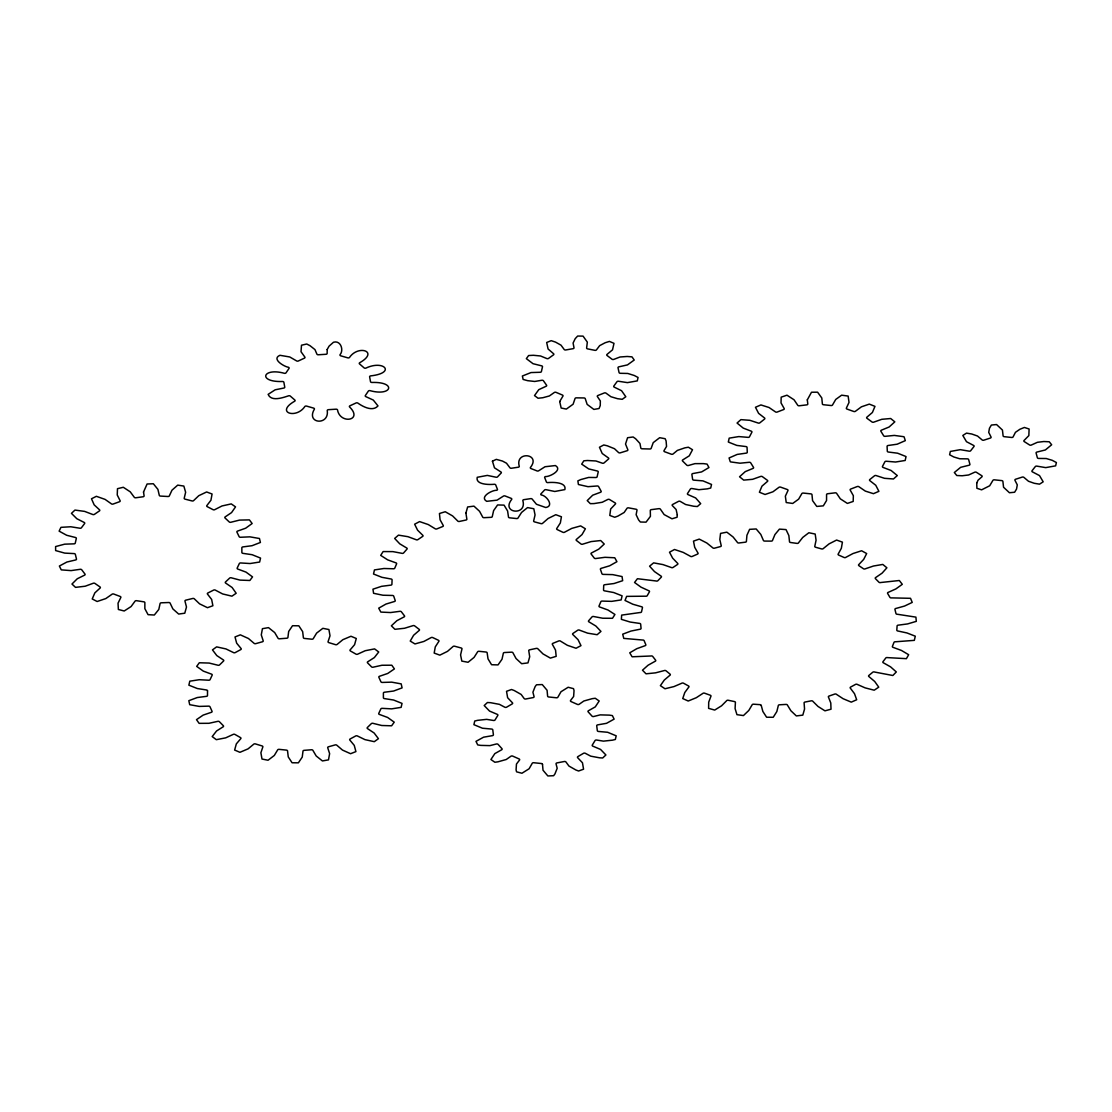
<?xml version="1.0" encoding="UTF-8"?>
<svg xmlns="http://www.w3.org/2000/svg" width="1112" height="1112" viewBox="0 0 1112 1112"><rect width="100%" height="100%" fill="white"/><g stroke="black" fill="none" stroke-linecap="round" stroke-linejoin="round"><path stroke-width="1.5" d="M207.513 690.886L207.499 695.445A1.404 0.903 1.1 0 1 206.179 696.376L197.255 697.544L188.831 700.685L189.707 704.688L199.229 706.412L208.333 706.148A1.404 0.903 1.1 0 1 210.029 706.843L212.017 711.235A1.404 0.903 1.1 0 1 211.169 712.375L203.162 715.099L196.504 719.659L199.117 723.356L208.945 723.3L217.535 721.41A1.404 0.903 1.1 0 1 219.453 721.771L223.29 725.663A1.404 0.903 1.1 0 1 222.984 726.914L216.548 730.987L212.197 736.575L216.312 739.675L225.68 737.854L233.047 734.476A1.404 0.903 1.1 0 1 235.035 734.49L240.414 737.534A1.404 0.903 1.1 0 1 240.665 738.799L236.328 743.886L234.632 750.058L239.928 752.31L248.073 748.862L253.619 744.289A1.404 0.903 1.1 0 1 255.51 743.942L262.001 745.916A1.404 0.903 1.1 0 1 262.793 747.083L260.889 752.768L262.001 759.037L268.048 760.247L274.303 755.465L277.569 750.044A1.404 0.903 1.1 0 1 279.223 749.363L286.284 750.1A1.404 0.903 1.1 0 1 287.563 751.087L288.258 756.924L292.067 762.762L298.391 762.832L302.242 757.091L302.978 751.295A1.404 0.903 1.1 0 1 304.257 750.336L311.318 749.78A1.404 0.903 1.1 0 1 312.972 750.503L316.211 755.993L322.424 760.942L328.485 759.871L329.625 753.644L327.776 747.917A1.404 0.903 1.1 0 1 328.568 746.764L335.073 744.943A1.404 0.903 1.1 0 1 336.964 745.346L342.468 750.072L350.586 753.714L355.909 751.601L354.255 745.387L349.946 740.189A1.404 0.903 1.1 0 1 350.21 738.938L355.604 736.019A1.404 0.903 1.1 0 1 357.591 736.061L364.931 739.619L374.285 741.676L378.427 738.688L374.118 732.989L367.711 728.749A1.404 0.903 1.1 0 1 367.405 727.484L371.269 723.703A1.404 0.903 1.1 0 1 373.187 723.384L381.763 725.497L391.605 725.802L394.232 722.161L387.601 717.448L379.623 714.516A1.404 0.903 1.1 0 1 378.775 713.362L380.804 709.011A1.404 0.903 1.1 0 1 382.486 708.358L391.605 708.858L401.126 707.371L402.03 703.396L393.62 700.032L384.71 698.642A1.404 0.903 1.1 0 1 383.39 697.683L383.404 693.123A1.404 0.903 1.1 0 1 384.738 692.192L393.648 691.025L402.085 687.883L401.196 683.88L391.688 682.156L382.57 682.42A1.404 0.903 1.1 0 1 380.888 681.725L378.886 677.319A1.404 0.903 1.1 0 1 379.748 676.193L387.74 673.455L394.412 668.91L391.799 665.212L381.958 665.254L373.368 667.144A1.404 0.903 1.1 0 1 371.464 666.783L367.613 662.905A1.404 0.903 1.1 0 1 367.933 661.654L374.355 657.581L378.719 651.993L374.591 648.894L365.222 650.715L357.869 654.078A1.404 0.903 1.1 0 1 355.882 654.078L350.502 651.02A1.404 0.903 1.1 0 1 350.252 649.755L354.589 644.682L356.285 638.496L350.975 636.259L342.844 639.692L337.297 644.279A1.404 0.903 1.1 0 1 335.407 644.626L328.916 642.653A1.404 0.903 1.1 0 1 328.123 641.471L330.014 635.786L328.916 629.531L322.855 628.322L316.614 633.103L313.348 638.51A1.404 0.903 1.1 0 1 311.68 639.192L304.618 638.455A1.404 0.903 1.1 0 1 303.354 637.468L302.659 631.644L298.836 625.806L292.525 625.722L288.675 631.463L287.938 637.273A1.404 0.903 1.1 0 1 286.66 638.232L279.585 638.788A1.404 0.903 1.1 0 1 277.944 638.066L274.706 632.575L268.492 627.627L262.432 628.683L261.278 634.91L263.141 640.651A1.404 0.903 1.1 0 1 262.335 641.805L255.843 643.612A1.404 0.903 1.1 0 1 253.953 643.209L248.435 638.496L240.317 634.841L235.007 636.954L236.661 643.181L240.956 648.365A1.404 0.903 1.1 0 1 240.706 649.63L235.299 652.549A1.404 0.903 1.1 0 1 233.311 652.494L225.986 648.935L216.618 646.878L212.475 649.881L216.798 655.58L223.192 659.819A1.404 0.903 1.1 0 1 223.512 661.07L219.634 664.851A1.404 0.903 1.1 0 1 217.716 665.171L209.153 663.058L199.312 662.766L196.685 666.394L203.315 671.12L211.294 674.053A1.404 0.903 1.1 0 1 212.142 675.206L210.112 679.557A1.404 0.903 1.1 0 1 208.43 680.197L199.312 679.71L189.791 681.183L188.873 685.173L197.297 688.523L206.193 689.927A1.404 0.903 1.1 0 1 207.513 690.886M327.178 349.529L327.15 353.407A1.404 0.903 1.1 0 1 325.746 354.297L318.56 354.756A1.404 0.903 1.1 0 1 316.878 354.061L314.974 349.613L309.998 345.679L306.731 344.011L301.491 345.22L301.018 351.726L304.799 356.994A1.404 0.903 1.1 0 1 304.285 358.217L298.489 360.913A1.404 0.903 1.1 0 1 296.501 360.858L289.745 356.966L279.946 355.298C271.133 358.954 284.144 366.654 288.453 367.28A1.404 0.903 1.1 0 1 288.967 368.503L286.104 372.715A1.404 0.903 1.1 0 1 284.366 373.298C262.418 367.238 257.511 382.347 282.49 381.499A1.404 0.903 1.1 0 1 283.894 382.403L284.728 387.004A1.404 0.903 1.1 0 1 283.685 388.074L275.15 389.812L268.131 394.371C271.286 401.849 282.656 397.735 288.495 395.844A1.404 0.903 1.1 0 1 290.413 396.192L294.736 399.945A1.404 0.903 1.1 0 1 294.68 401.21C274.817 412.482 296.181 419.488 304.869 406.478A1.404 0.903 1.1 0 1 306.787 406.158L313.431 408.062A1.404 0.903 1.1 0 1 314.376 409.188C305.633 423.908 329.486 425.827 327.234 410.536A1.404 0.903 1.1 0 1 328.638 409.661L335.824 409.202A1.404 0.903 1.1 0 1 337.506 409.883C340.036 424.645 363.513 420.6 349.571 406.95A1.404 0.903 1.1 0 1 350.085 405.727L355.896 403.044A1.404 0.903 1.1 0 1 357.869 403.1C363.124 406.839 372.715 411.871 377.983 405.922L373.298 400.07L365.931 396.678A1.404 0.903 1.1 0 1 365.417 395.441L368.267 391.229A1.404 0.903 1.1 0 1 370.018 390.646C391.966 396.706 396.873 381.611 371.894 382.458A1.404 0.903 1.1 0 1 370.491 381.541L369.643 376.94A1.404 0.903 1.1 0 1 370.685 375.884C396.331 373.007 383.987 359.537 365.89 368.114A1.404 0.903 1.1 0 1 363.971 367.766L359.649 364.013A1.404 0.903 1.1 0 1 359.704 362.734C379.567 351.475 358.189 344.456 349.502 357.48A1.404 0.903 1.1 0 1 347.597 357.786L340.953 355.882A1.404 0.903 1.1 0 1 340.008 354.756C344.081 350.113 340.703 340.008 333.475 342.26L329.055 346.166L327.178 349.529M761.289 705.62L762.86 711.471L766.599 717.226L773.215 717.282L776.829 711.569L778.275 705.731A1.404 0.903 1.1 0 1 779.568 704.786L785.906 704.424A1.404 0.903 1.1 0 1 787.491 705.189L790.882 710.749L796.345 715.933L802.808 715.127L804.546 709.053L804.115 703.118A1.404 0.903 1.1 0 1 805.074 702.033L811.134 700.852A1.404 0.903 1.1 0 1 812.942 701.408L818.001 706.44L824.951 710.832L831.011 709.206L830.789 703.006L828.509 697.238A1.404 0.903 1.1 0 1 829.107 696.029L834.653 694.096A1.404 0.903 1.1 0 1 836.585 694.416L843.104 698.711L851.278 702.131L856.685 699.754L854.502 693.693L850.458 688.314A1.404 0.903 1.1 0 1 850.666 687.049L855.462 684.436A1.404 0.903 1.1 0 1 857.449 684.492L865.164 687.883L874.213 690.191L878.744 687.16L874.713 681.475L869.07 676.708A1.404 0.903 1.1 0 1 868.875 675.443L872.725 672.26A1.404 0.903 1.1 0 1 874.685 672.065L892.853 675.498L896.314 671.94L890.587 666.866L883.567 662.905A1.404 0.903 1.1 0 1 882.984 661.696L885.75 658.054A1.404 0.903 1.1 0 1 887.598 657.623L906.405 658.665L908.657 654.718L901.484 650.464L893.381 647.476A1.404 0.903 1.1 0 1 892.422 646.35L893.978 642.43A1.404 0.903 1.1 0 1 895.646 641.763L914.328 640.359L915.287 636.189L906.947 632.95L898.093 631.046A1.404 0.903 1.1 0 1 896.814 630.059L897.092 626A1.404 0.903 1.1 0 1 898.496 625.125L907.559 623.929L916.302 621.358L915.913 617.132L897.523 614.283A1.404 0.903 1.1 0 1 895.952 613.49L894.952 609.459A1.404 0.903 1.1 0 1 896.05 608.417L904.515 606.068L912.229 602.412L910.519 598.312L891.671 597.881A1.404 0.903 1.1 0 1 889.892 597.297L887.64 593.46A1.404 0.903 1.1 0 1 888.391 592.293L895.911 588.901L902.291 584.314L899.33 580.506L880.801 582.507A1.404 0.903 1.1 0 1 878.883 582.16L875.478 578.685A1.404 0.903 1.1 0 1 875.839 577.434L882.108 573.139L886.889 567.801L882.803 564.437L873.49 566.022L865.344 568.788A1.404 0.903 1.1 0 1 863.371 568.691L858.951 565.716A1.404 0.903 1.1 0 1 858.909 564.451L863.676 559.405L866.665 553.554L861.605 550.76L853.015 553.526L845.94 557.293A1.404 0.903 1.1 0 1 843.98 557.446L838.726 555.096A1.404 0.903 1.1 0 1 838.295 553.845L841.353 548.285L842.423 542.142L836.613 540.057L829.093 543.865L823.38 548.48A1.404 0.903 1.1 0 1 821.518 548.897L815.652 547.257A1.404 0.903 1.1 0 1 814.832 546.089L816.069 540.223L815.179 534.052L808.855 532.745L802.711 537.457L798.583 542.725A1.404 0.903 1.1 0 1 796.901 543.379L790.66 542.517A1.404 0.903 1.1 0 1 789.492 541.475L788.853 535.553L786.031 529.59L779.442 529.117L774.939 534.552L772.576 540.251A1.404 0.903 1.1 0 1 771.13 541.113L764.764 541.071A1.404 0.903 1.1 0 1 763.305 540.196L760.817 534.455L756.188 528.964L749.613 529.34L746.93 535.261L746.416 541.183A1.404 0.903 1.1 0 1 745.276 542.197L739.049 542.976A1.404 0.903 1.1 0 1 737.339 542.308L733.1 536.985L726.859 532.175L720.562 533.399L719.812 539.57L721.174 545.45A1.404 0.903 1.1 0 1 720.381 546.604L714.543 548.16A1.404 0.903 1.1 0 1 712.681 547.73L706.857 543.031L699.253 539.111L693.485 541.127L694.694 547.285L697.877 552.886A1.404 0.903 1.1 0 1 697.474 554.123L692.276 556.417A1.404 0.903 1.1 0 1 690.302 556.222L683.157 552.372L674.497 549.495L669.507 552.205L672.621 558.113L677.5 563.214A1.404 0.903 1.1 0 1 677.486 564.479L673.135 567.398A1.404 0.903 1.1 0 1 671.148 567.454L662.96 564.59L653.606 562.867L649.589 566.189L654.481 571.582L660.848 575.974A1.404 0.903 1.1 0 1 661.237 577.225L657.915 580.645A1.404 0.903 1.1 0 1 655.997 580.964L637.426 578.713L634.549 582.493L641.026 587.164L648.63 590.667A1.404 0.903 1.1 0 1 649.408 591.834L647.24 595.643A1.404 0.903 1.1 0 1 645.474 596.199L626.626 596.38L625.013 600.452L632.811 604.219L641.332 606.679A1.404 0.903 1.1 0 1 642.458 607.736L641.541 611.753A1.404 0.903 1.1 0 1 639.984 612.531L621.65 615.117L621.372 619.342L630.17 622.039L639.247 623.359A1.404 0.903 1.1 0 1 640.679 624.249L641.054 628.322A1.404 0.903 1.1 0 1 639.789 629.281L630.977 631.06L622.706 634.188L623.762 638.385L642.472 640.025A1.404 0.903 1.1 0 1 644.154 640.72L645.794 644.668A1.404 0.903 1.1 0 1 644.863 645.78L636.828 648.671L629.753 652.813L632.089 656.789L650.881 655.997A1.404 0.903 1.1 0 1 652.73 656.469L655.58 660.139A1.404 0.903 1.1 0 1 655.024 661.348L648.087 665.212L642.486 670.202L646.016 673.816L655.566 672.843L664.114 670.619A1.404 0.903 1.1 0 1 666.074 670.842L670.008 674.08A1.404 0.903 1.1 0 1 669.841 675.345L664.295 680.044L660.389 685.659L664.99 688.759L673.983 686.577L681.628 683.296A1.404 0.903 1.1 0 1 683.616 683.255L688.467 685.937A1.404 0.903 1.1 0 1 688.703 687.202L684.783 692.526L682.74 698.558L688.203 701.019L696.293 697.71L702.728 693.499A1.404 0.903 1.1 0 1 704.647 693.207L710.234 695.222A1.404 0.903 1.1 0 1 710.86 696.432L708.705 702.172L708.608 708.358L714.71 710.068L721.577 705.786L726.525 700.824A1.404 0.903 1.1 0 1 728.304 700.282L734.393 701.547A1.404 0.903 1.1 0 1 735.393 702.659L735.088 708.58L736.95 714.668L743.442 715.572L748.793 710.471L752.059 704.952A1.404 0.903 1.1 0 1 753.63 704.202L759.969 704.647A1.404 0.903 1.1 0 1 761.289 705.62M492.435 461.174L494.479 467.818L500.873 471.919A1.404 0.903 1.1 0 1 500.998 473.198L497.717 476.673A1.404 0.903 1.1 0 1 495.91 477.187L487.32 475.408L477.229 477.298C475.255 484.818 489.433 484.776 494.284 484.276A1.404 0.903 1.1 0 1 495.785 485.124L497.356 489.113A1.404 0.903 1.1 0 1 496.661 490.295C492.282 489.989 479.091 496.897 486.708 501.331L497.064 500.15L503.388 496.133A1.404 0.903 1.1 0 1 505.362 496.077L510.867 498.232A1.404 0.903 1.1 0 1 511.701 499.399C500.622 513.341 527.338 516.177 522.835 500.567A1.404 0.903 1.1 0 1 524.141 499.622L530.355 498.69A1.404 0.903 1.1 0 1 532.217 499.149L536.443 504.264L545.783 507.517C554.54 506.099 546.353 495.34 541.238 494.965A1.404 0.903 1.1 0 1 541.099 493.7L544.38 490.211A1.404 0.903 1.1 0 1 546.187 489.711L554.791 491.476L564.868 489.586C566.842 482.066 552.678 482.108 547.813 482.608A1.404 0.903 1.1 0 1 546.326 481.76L544.755 477.771A1.404 0.903 1.1 0 1 545.436 476.589C549.814 476.895 563.006 469.987 555.402 465.553L545.033 466.734L538.722 470.751A1.404 0.903 1.1 0 1 536.735 470.807L531.23 468.652A1.404 0.903 1.1 0 1 530.41 467.485C541.488 453.543 514.773 450.707 519.276 466.317A1.404 0.903 1.1 0 1 517.97 467.262L511.742 468.194A1.404 0.903 1.1 0 1 509.894 467.735L506.502 463.217L502.457 461.049L496.313 459.367L492.435 461.174M559.711 401.515L561.171 408.034L566.355 409.077L573.111 404.212L575.015 398.61A1.404 0.903 1.1 0 1 576.586 397.846L583.717 397.943A1.404 0.903 1.1 0 1 585.273 398.735L587.15 404.393L593.877 409.424L599.062 408.521L600.258 405.546L600.341 400.945L597.408 396.623A1.404 0.903 1.1 0 1 598.089 395.427L604.08 393.05A1.404 0.903 1.1 0 1 606.054 393.175L610.933 396.734L617.521 398.694L622.247 399.305L625.806 396.734L621.566 390.715L614.352 387.185A1.404 0.903 1.1 0 1 613.907 385.947L616.882 381.847A1.404 0.903 1.1 0 1 618.633 381.277L627.432 382.625L637.287 380.888L638.066 377.482L634.313 375.508L627.793 373.465L620.468 373.298A1.404 0.903 1.1 0 1 619.036 372.409L618.05 367.891A1.404 0.903 1.1 0 1 619.023 366.793L627.474 364.903L634.215 360.024L631.977 356.855L627.182 356.479L620.037 356.994L613.796 359.385A1.404 0.903 1.1 0 1 611.85 359.106L607.208 355.618A1.404 0.903 1.1 0 1 607.096 354.339L612.531 349.821L613.991 343.344L609.445 341.412L605.15 342.746L599.646 345.651L596.477 349.849A1.404 0.903 1.1 0 1 594.628 350.28L587.803 348.918A1.404 0.903 1.1 0 1 586.636 347.875L587.331 342.135L583.063 336.116L577.642 336.046L575.196 338.673L573.083 343.052L574 347.708A1.404 0.903 1.1 0 1 572.833 348.723L565.994 349.919A1.404 0.903 1.1 0 1 564.145 349.432L561.004 345.165L555.527 342.107L551.232 340.675L546.673 342.482L548.091 349.001L553.498 353.658A1.404 0.903 1.1 0 1 553.387 354.923L548.702 358.3A1.404 0.903 1.1 0 1 546.756 358.537L540.529 355.979L533.399 355.284L528.603 355.534L526.351 358.662L533.037 363.707L541.488 365.806A1.404 0.903 1.1 0 1 542.461 366.932L541.433 371.422A1.404 0.903 1.1 0 1 540.001 372.284L531.022 372.562L522.376 376.009L523.126 379.442L527.588 380.665L534.705 381.458L541.78 380.29A1.404 0.903 1.1 0 1 543.532 380.916L546.478 385.086A1.404 0.903 1.1 0 1 546.02 386.309L538.778 389.659L534.511 395.58L538.041 398.235L542.781 397.735L549.37 395.955L554.276 392.522A1.404 0.903 1.1 0 1 556.25 392.439L562.241 394.968A1.404 0.903 1.1 0 1 562.894 396.178L559.711 401.515M465.914 513.091L466.832 518.943A1.404 0.903 1.1 0 1 465.9 520.055L459.451 521.431A1.404 0.903 1.1 0 1 457.63 520.916L452.598 515.926L445.245 511.742L439.448 513.508L440.074 519.749L443.146 525.323A1.404 0.903 1.1 0 1 442.659 526.546L436.947 528.867A1.404 0.903 1.1 0 1 434.987 528.645L428.273 524.558L419.585 521.597L414.637 524.211L417.584 530.188L422.643 535.164A1.404 0.903 1.1 0 1 422.63 536.429L417.973 539.57A1.404 0.903 1.1 0 1 415.999 539.654L407.965 536.693L398.471 535.136L394.663 538.444L399.75 543.824L406.505 547.882A1.404 0.903 1.1 0 1 406.964 549.133L403.642 552.9A1.404 0.903 1.1 0 1 401.766 553.289L392.897 551.621L383.126 551.566L380.693 555.375L387.629 559.836L395.677 562.769A1.404 0.903 1.1 0 1 396.581 563.909L394.788 568.107A1.404 0.903 1.1 0 1 393.106 568.76L383.918 568.496L374.452 569.928L373.521 574.014L381.902 577.309L390.785 578.949A1.404 0.903 1.1 0 1 392.077 579.922L391.91 584.273A1.404 0.903 1.1 0 1 390.548 585.176L381.555 586.33L372.951 589.179L373.576 593.294L382.917 595.226L392.105 595.462A1.404 0.903 1.1 0 1 393.731 596.213L395.205 600.494A1.404 0.903 1.1 0 1 394.204 601.578L385.961 604.066L378.705 608.167L380.846 612.087L390.604 612.545L399.569 611.364A1.404 0.903 1.1 0 1 401.418 611.85L404.448 615.798A1.404 0.903 1.1 0 1 403.892 617.007L396.859 620.704L391.368 625.806L394.927 629.309L404.518 628.266L412.747 625.736A1.404 0.903 1.1 0 1 414.72 625.931L419.127 629.309A1.404 0.903 1.1 0 1 419.043 630.573L413.622 635.258L410.231 641.068L414.971 643.945L423.853 641.457L430.872 637.732A1.404 0.903 1.1 0 1 432.846 637.621L438.364 640.248A1.404 0.903 1.1 0 1 438.767 641.499L435.278 646.892L434.18 653.078L439.838 655.149L447.497 651.368L452.876 646.67A1.404 0.903 1.1 0 1 454.738 646.253L461.077 647.962A1.404 0.903 1.1 0 1 461.925 649.116L460.577 654.912L461.827 661.112L468.069 662.279L474.059 657.414L477.507 652.007A1.404 0.903 1.1 0 1 479.147 651.312L485.902 652.021A1.404 0.903 1.1 0 1 487.167 653.022L488.029 658.874L491.56 664.726L498.037 664.906L501.998 659.249L503.305 653.453A1.404 0.903 1.1 0 1 504.639 652.522L511.437 652.174A1.404 0.903 1.1 0 1 513.021 652.952L516.051 658.54L521.667 663.711L527.978 662.891L529.701 656.761L528.784 650.909A1.404 0.903 1.1 0 1 529.729 649.797L536.165 648.421A1.404 0.903 1.1 0 1 538 648.949L543.017 653.925L550.384 658.109L556.181 656.344L555.541 650.103L552.469 644.529A1.404 0.903 1.1 0 1 552.97 643.306L558.683 640.985A1.404 0.903 1.1 0 1 560.643 641.207L567.356 645.294L576.044 648.254L580.978 645.641L578.045 639.664L572.986 634.702A1.404 0.903 1.1 0 1 573 633.423L577.642 630.282A1.404 0.903 1.1 0 1 579.63 630.198L587.65 633.159L597.144 634.716L600.953 631.407L595.865 626.028L589.124 621.969A1.404 0.903 1.1 0 1 588.665 620.718L591.973 616.952A1.404 0.903 1.1 0 1 593.864 616.562L602.732 618.23L612.49 618.286L614.936 614.477L608 610.015L599.952 607.082A1.404 0.903 1.1 0 1 599.048 605.943L600.841 601.745A1.404 0.903 1.1 0 1 602.509 601.092L611.697 601.356L621.163 599.924L622.094 595.837L613.727 592.543L604.845 590.903A1.404 0.903 1.1 0 1 603.538 589.944L603.705 585.579A1.404 0.903 1.1 0 1 605.081 584.676L614.06 583.522L622.664 580.686L622.053 576.558L612.712 574.626L603.524 574.39A1.404 0.903 1.1 0 1 601.898 573.639L600.424 569.358A1.404 0.903 1.1 0 1 601.411 568.274L609.668 565.786L616.924 561.685L614.769 557.765L605.025 557.307L596.046 558.488A1.404 0.903 1.1 0 1 594.197 558.002L591.167 554.054A1.404 0.903 1.1 0 1 591.723 552.845L598.77 549.147L604.247 544.046L600.702 540.543L591.111 541.586L582.869 544.115A1.404 0.903 1.1 0 1 580.909 543.921L576.502 540.543A1.404 0.903 1.1 0 1 576.572 539.278L582.007 534.594L585.385 528.784L580.645 525.907L571.763 528.395L564.757 532.12A1.404 0.903 1.1 0 1 562.783 532.231L557.251 529.604A1.404 0.903 1.1 0 1 556.848 528.367L560.337 522.96L561.435 516.774L555.792 514.703L548.133 518.484L542.739 523.182A1.404 0.903 1.1 0 1 540.877 523.599L534.552 521.889A1.404 0.903 1.1 0 1 533.704 520.736L535.053 514.939L533.802 508.74L527.547 507.586L521.57 512.437L518.122 517.844A1.404 0.903 1.1 0 1 516.468 518.539L509.713 517.831A1.404 0.903 1.1 0 1 508.462 516.83L507.6 510.978L504.056 505.126L497.592 504.945L493.617 510.603L492.31 516.399A1.404 0.903 1.1 0 1 490.99 517.33L484.193 517.678A1.404 0.903 1.1 0 1 482.594 516.899L479.564 511.312L473.962 506.141L467.638 506.961L465.914 513.091M143.517 492.018L144.087 495.771A1.404 0.903 1.1 0 1 142.934 496.786L135.928 497.759A1.404 0.903 1.1 0 1 134.177 497.133L130.243 491.824L123.307 487.278L117.483 488.682L117.246 494.979L120.04 500.567A1.404 0.903 1.1 0 1 119.429 501.762L113.202 504.014A1.404 0.903 1.1 0 1 111.256 503.736L105.07 499.385L96.369 496.313L91.49 498.774L94.172 504.862L99.399 509.699A1.404 0.903 1.1 0 1 99.371 510.964L94.492 514.3A1.404 0.903 1.1 0 1 92.518 514.411L84.637 511.395L74.949 510.074L71.446 513.355L76.811 518.706L84.012 522.362A1.404 0.903 1.1 0 1 84.568 523.599L81.468 527.713A1.404 0.903 1.1 0 1 79.647 528.186L70.751 526.768L60.951 527.338L59.131 531.147L66.692 535.275L75.227 537.443A1.404 0.903 1.1 0 1 76.311 538.514L75.268 543.045A1.404 0.903 1.1 0 1 73.753 543.851L64.663 544.171L55.6 546.562L55.628 550.565L64.718 553.109L73.823 553.581A1.404 0.903 1.1 0 1 75.352 554.401L76.464 558.961A1.404 0.903 1.1 0 1 75.394 560.017L66.887 562.033L59.381 566.036L61.257 569.872L71.071 570.609L79.939 569.344A1.404 0.903 1.1 0 1 81.774 569.844L84.929 574.014A1.404 0.903 1.1 0 1 84.401 575.238L77.256 578.768L71.974 584.036L75.519 587.372L85.193 586.219L93.033 583.341A1.404 0.903 1.1 0 1 95.006 583.48L99.927 586.886A1.404 0.903 1.1 0 1 99.983 588.165L94.826 592.904L92.226 598.965L97.147 601.495L105.807 598.576L111.923 594.322A1.404 0.903 1.1 0 1 113.869 594.086L120.124 596.435A1.404 0.903 1.1 0 1 120.749 597.644L118.039 603.177L118.372 609.487L124.21 610.988L131.091 606.554L134.941 601.314A1.404 0.903 1.1 0 1 136.679 600.716L143.712 601.8A1.404 0.903 1.1 0 1 144.866 602.843L144.852 608.667L148.063 614.672L154.318 615.019L158.794 609.459L160.059 603.705A1.404 0.903 1.1 0 1 161.435 602.801L168.607 602.523A1.404 0.903 1.1 0 1 170.192 603.302L172.86 608.903L178.671 614.06L184.773 613.212L186.482 607.027L185.009 601.258A1.404 0.903 1.1 0 1 185.899 600.132L192.584 598.506A1.404 0.903 1.1 0 1 194.461 598.965L199.576 603.844L207.485 607.694L212.892 605.748L211.655 599.479L207.596 594.211A1.404 0.903 1.1 0 1 207.93 592.96L213.546 590.138A1.404 0.903 1.1 0 1 215.519 590.222L222.636 593.947L231.935 596.171L236.175 593.266L232.102 587.483L225.819 583.188A1.404 0.903 1.1 0 1 225.555 581.923L229.586 578.157A1.404 0.903 1.1 0 1 231.505 577.865L239.997 580.103L249.852 580.478L252.535 576.892L246.002 572.11L238.051 569.163A1.404 0.903 1.1 0 1 237.217 567.996L239.302 563.617A1.404 0.903 1.1 0 1 240.998 562.978L250.089 563.534L259.638 562.033L260.542 558.085L252.118 554.707L243.194 553.387A1.404 0.903 1.1 0 1 241.874 552.414L241.846 547.827A1.404 0.903 1.1 0 1 243.153 546.882L252.049 545.7L260.416 542.461L259.457 538.5L249.894 536.846L240.817 537.249A1.404 0.903 1.1 0 1 239.108 536.582L236.953 532.162A1.404 0.903 1.1 0 1 237.773 531.008L245.682 528.2L252.146 523.516L249.408 519.888L239.553 520.096L231.101 522.195A1.404 0.903 1.1 0 1 229.169 521.875L225.097 518.039A1.404 0.903 1.1 0 1 225.333 516.788L231.56 512.59L235.535 506.877L231.254 503.903L221.997 505.96L214.936 509.56A1.404 0.903 1.1 0 1 212.948 509.616L207.305 506.697A1.404 0.903 1.1 0 1 206.957 505.446L210.932 500.247L212.072 494.006L206.637 491.963L198.784 495.688L193.738 500.483A1.404 0.903 1.1 0 1 191.876 500.9L185.162 499.163A1.404 0.903 1.1 0 1 184.258 498.023L185.635 492.282L183.841 486.069L177.725 485.124L171.985 490.183L169.399 495.73A1.404 0.903 1.1 0 1 167.829 496.494L160.642 496.091A1.404 0.903 1.1 0 1 159.252 495.16L157.918 489.391L153.345 483.748L147.104 483.998L143.517 492.018M542.503 764.458L543.017 770.227L547.855 775.954L553.609 775.717L554.944 773.938L557.195 768.281L556.056 763.916A1.404 0.903 1.1 0 1 557.14 762.874L564.159 761.539A1.404 0.903 1.1 0 1 565.994 762.04L568.955 766.057L575.877 769.99L578.587 771.005L583.564 769.198L582.466 762.776L577.753 757.8A1.404 0.903 1.1 0 1 578.004 756.535L583.369 753.394A1.404 0.903 1.1 0 1 585.357 753.324L590.722 756.16L599.563 757.814L602.676 757.981L605.901 754.965L600.563 749.432L592.96 746.208A1.404 0.903 1.1 0 1 592.335 744.998L594.99 740.648A1.404 0.903 1.1 0 1 596.727 740.05L603.441 741.134L612.462 740.175L615.353 739.466L616.187 735.824L607.652 732.28L598.687 731.474A1.404 0.903 1.1 0 1 597.311 730.542L596.727 725.858A1.404 0.903 1.1 0 1 597.867 724.829L606.54 723.314L614.116 719.13L612.378 715.586L609.348 715.127L600.174 714.877L593.794 716.489A1.404 0.903 1.1 0 1 591.932 716.031L588.22 711.93A1.404 0.903 1.1 0 1 588.54 710.679L595.267 706.898L599.187 700.991L595.24 698.266L592.209 698.67L583.856 701.005L579.241 704.23A1.404 0.903 1.1 0 1 577.267 704.327L571.165 701.63A1.404 0.903 1.1 0 1 570.595 700.407L573.639 696.473L574.028 690.635L573.542 688.662L568.162 687.258L561.004 691.733L557.918 697.127A1.404 0.903 1.1 0 1 556.222 697.752L548.939 697.002A1.404 0.903 1.1 0 1 547.604 696.042L547.076 690.274L542.253 684.561L536.498 684.783L535.15 686.563L532.912 692.22L534.052 696.585A1.404 0.903 1.1 0 1 532.968 697.627L525.948 698.962A1.404 0.903 1.1 0 1 524.1 698.461L521.153 694.444L514.23 690.524L511.52 689.51L506.53 691.303L507.628 697.724L512.354 702.701A1.404 0.903 1.1 0 1 512.104 703.965L506.724 707.107A1.404 0.903 1.1 0 1 504.751 707.176L499.385 704.341L490.531 702.687L487.431 702.52L484.193 705.536L489.544 711.082L497.133 714.293A1.404 0.903 1.1 0 1 497.759 715.502L495.104 719.853A1.404 0.903 1.1 0 1 493.38 720.451L486.653 719.367L477.646 720.326L474.741 721.035L473.907 724.677L482.441 728.221L491.407 729.027A1.404 0.903 1.1 0 1 492.797 729.958L493.38 734.657A1.404 0.903 1.1 0 1 492.241 735.685L483.567 737.187L475.992 741.37L477.715 744.915L480.759 745.387L489.933 745.624L496.313 744.011A1.404 0.903 1.1 0 1 498.176 744.484L501.873 748.584A1.404 0.903 1.1 0 1 501.568 749.822L494.84 753.602L490.92 759.51L494.868 762.248L497.898 761.831L506.252 759.496L510.867 756.271A1.404 0.903 1.1 0 1 512.84 756.174L518.929 758.87A1.404 0.903 1.1 0 1 519.499 760.094L516.468 764.027L516.079 769.879L516.566 771.839L521.945 773.243L529.103 768.767L532.189 763.374A1.404 0.903 1.1 0 1 533.885 762.749L541.169 763.499A1.404 0.903 1.1 0 1 542.503 764.458M807.312 399.861L807.785 403.892A1.404 0.903 1.1 0 1 806.575 404.893L799.389 405.755A1.404 0.903 1.1 0 1 797.651 405.115L794.024 399.764L786.976 395.191L781.18 397.165L781.027 402.919L784.099 408.41A1.404 0.903 1.1 0 1 783.501 409.619L777.26 412.01A1.404 0.903 1.1 0 1 775.3 411.787L769.031 407.506L760.914 404.935L755.465 407.27L758.592 413.344L764.403 417.862A1.404 0.903 1.1 0 1 764.486 419.127L759.941 422.755A1.404 0.903 1.1 0 1 757.995 422.977L749.863 420.308L740.898 419.641L737.061 423.046L743.219 428.092L751.073 431.108A1.404 0.903 1.1 0 1 751.837 432.29L749.53 436.71A1.404 0.903 1.1 0 1 747.82 437.336L738.799 436.585L729.194 438.142L728.318 441.978L729.069 442.354L736.783 445.412L745.721 446.537A1.404 0.903 1.1 0 1 747.056 447.497L747.278 452.181A1.404 0.903 1.1 0 1 746.027 453.154L737.2 454.419L729.069 457.977L730.292 461.8L731.196 461.994L740.036 463.204L748.988 462.314A1.404 0.903 1.1 0 1 750.739 462.912L753.463 467.304A1.404 0.903 1.1 0 1 752.81 468.499L745.248 471.627L739.549 476.77L743.692 480.106L752.588 479.314L760.469 476.52A1.404 0.903 1.1 0 1 762.443 476.7L767.322 480.259A1.404 0.903 1.1 0 1 767.349 481.524L761.97 486.139L759.399 492.241L765.056 494.492L772.937 491.796L778.803 487.431A1.404 0.903 1.1 0 1 780.735 487.181L787.199 489.475A1.404 0.903 1.1 0 1 787.908 490.67L785.35 496.202L786.226 502.541L792.717 503.444L798.624 499.163L801.766 493.756A1.404 0.903 1.1 0 1 803.434 493.089L810.704 493.853A1.404 0.903 1.1 0 1 811.996 494.826L812.566 500.622L816.778 506.433L823.325 505.849L826.55 500.525L826.577 494.715A1.404 0.903 1.1 0 1 827.787 493.728L834.973 492.852A1.404 0.903 1.1 0 1 836.711 493.492L840.338 498.857L847.386 503.416L853.182 501.442L853.349 495.688L850.263 490.197A1.404 0.903 1.1 0 1 850.861 489.002L857.102 486.597A1.404 0.903 1.1 0 1 859.062 486.834L865.331 491.101L873.448 493.672L878.897 491.337L875.769 485.277L869.959 480.745A1.404 0.903 1.1 0 1 869.876 479.48L874.421 475.853A1.404 0.903 1.1 0 1 876.367 475.644L884.499 478.313L893.464 478.966L897.301 475.575L891.143 470.515L883.289 467.513A1.404 0.903 1.1 0 1 882.525 466.331L884.832 461.897A1.404 0.903 1.1 0 1 886.542 461.272L895.563 462.022L905.168 460.479L906.044 456.629L905.307 456.254L897.579 453.196L888.641 452.07A1.404 0.903 1.1 0 1 887.306 451.125L887.084 446.426A1.404 0.903 1.1 0 1 888.335 445.467L897.162 444.202L905.307 440.644L904.07 436.807L903.166 436.613L894.326 435.417L885.374 436.307A1.404 0.903 1.1 0 1 883.623 435.695L880.912 431.303A1.404 0.903 1.1 0 1 881.552 430.122L889.127 426.994L894.812 421.851L890.67 418.515L881.774 419.307L873.893 422.101A1.404 0.903 1.1 0 1 871.919 421.907L867.04 418.348A1.404 0.903 1.1 0 1 867.012 417.083L872.406 412.482L874.963 406.367L869.306 404.115L861.425 406.811L855.559 411.176A1.404 0.903 1.1 0 1 853.627 411.426L847.163 409.133A1.404 0.903 1.1 0 1 846.454 407.937L849.026 402.405L848.136 396.067L841.645 395.177L835.737 399.444L832.596 404.851A1.404 0.903 1.1 0 1 830.928 405.519L823.658 404.754A1.404 0.903 1.1 0 1 822.366 403.781L821.796 397.985L817.584 392.188L811.496 392.23L807.312 399.861M677.305 514.912L677.055 517.247L671.982 518.79L664.142 514.578L660.458 509.282A1.404 0.903 1.1 0 0 658.679 508.684L651.535 509.616A1.404 0.903 1.1 0 0 650.298 510.589L650.423 516.357L646.044 522.153L640.373 522.014L638.608 519.929L636.133 514.703L636.995 510.241A1.404 0.903 1.1 0 0 635.828 509.199L628.78 507.892A1.404 0.903 1.1 0 0 626.959 508.379L624.152 512.479L617.897 516.093L614.741 517.261L609.793 515.44L610.655 508.99L615.325 504.111A1.404 0.903 1.1 0 0 615.047 502.86L609.696 499.622A1.404 0.903 1.1 0 0 607.708 499.51L602.231 502.263L594.003 503.583L590.333 503.666L587.233 500.595L592.696 495.201L600.424 492.31A1.404 0.903 1.1 0 0 601.078 491.129L598.659 486.695A1.404 0.903 1.1 0 0 596.963 486L588.026 486.681L578.407 484.498L577.865 480.884L580.839 479.55L588.637 477.437L595.684 477.521A1.404 0.903 1.1 0 0 597.144 476.687L598.2 472.072A1.404 0.903 1.1 0 0 597.186 470.974L588.707 468.903L581.701 464.135L583.842 460.799L587.47 460.507L595.962 460.98L602.204 463.148A1.404 0.903 1.1 0 0 604.122 462.842L608.417 459.117A1.404 0.903 1.1 0 0 608.306 457.852L602.231 453.515L599.451 447.246L603.774 444.967L607.235 445.787L614.491 448.72L618.48 452.473A1.404 0.903 1.1 0 0 620.427 452.779L626.973 450.777A1.404 0.903 1.1 0 0 627.807 449.637L625.528 444.035L627.585 437.711L633.131 436.988L635.619 438.74L639.956 443.466L640.804 447.955A1.404 0.903 1.1 0 0 642.319 448.789L649.616 448.984A1.404 0.903 1.1 0 0 651.201 448.233L653.23 442.632L659.68 437.697L665.157 438.712L666.102 440.991L666.547 446.426L664.031 450.61A1.404 0.903 1.1 0 0 664.781 451.792L671.175 454.141A1.404 0.903 1.1 0 0 673.121 453.932L677.389 450.402L684.853 447.858L688.37 447.219L692.512 449.734L689.259 455.837L682.865 459.84A1.404 0.903 1.1 0 0 682.671 461.105L686.688 465.052A1.404 0.903 1.1 0 0 688.564 465.455L694.958 463.635L703.465 463.621L707.079 464.093L708.956 467.54L701.616 471.919L692.984 473.531A1.404 0.903 1.1 0 0 691.9 474.574L692.609 479.23A1.404 0.903 1.1 0 0 693.999 480.162L702.965 480.87L711.527 484.457L710.707 488.029L707.302 488.863L698.906 489.711L692.067 488.543A1.404 0.903 1.1 0 0 690.33 489.141L687.577 493.436A1.404 0.903 1.1 0 0 688.147 494.659L695.653 497.954L700.685 503.639L697.363 506.53L693.707 506.252L685.604 504.5L680.335 501.442A1.404 0.903 1.1 0 0 678.348 501.456L672.76 504.403A1.404 0.903 1.1 0 0 672.385 505.64L676.11 509.505L677.305 514.912M976.725 483.053L976.906 488.293L981.618 489.836L989.68 485.777L992.877 480.44A1.404 0.903 1.1 0 1 994.614 479.856L1001.509 480.579A1.404 0.903 1.1 0 1 1002.899 481.496L1003.552 487.237L1009.432 492.741L1014.617 492.241L1016.549 489.044L1017.285 484.888L1014.964 480.315A1.404 0.903 1.1 0 1 1015.826 479.175L1021.984 477.187A1.404 0.903 1.1 0 1 1023.943 477.409L1028.489 481.26L1034.257 483.289L1039.512 484.165L1043.181 481.816L1039.512 475.588L1032.492 471.905A1.404 0.903 1.1 0 1 1032.131 470.654L1035.216 466.706A1.404 0.903 1.1 0 1 1036.982 466.15L1045.725 467.624L1055.636 465.845L1056.4 462.536L1052.202 460.312L1046.239 458.519L1038.747 458.436A1.404 0.903 1.1 0 1 1037.315 457.546L1036.134 453.154A1.404 0.903 1.1 0 1 1037.051 452.028L1045.377 449.957L1051.66 444.772L1049.228 441.77L1043.821 441.533L1037.413 442.298L1031.352 445.036A1.404 0.903 1.1 0 1 1029.392 444.856L1024.402 441.686A1.404 0.903 1.1 0 1 1024.096 440.435L1028.85 435.598L1029.1 428.996L1024.388 427.453L1019.857 429.288L1015.437 432.332L1013.129 436.849A1.404 0.903 1.1 0 1 1011.378 437.433L1004.497 436.71A1.404 0.903 1.1 0 1 1003.093 435.793L1002.44 430.052L996.561 424.548L991.39 425.048L989.458 428.259L988.721 432.401L991.028 436.974A1.404 0.903 1.1 0 1 990.18 438.114L984.023 440.116A1.404 0.903 1.1 0 1 982.063 439.879L977.517 436.029L971.735 434L966.495 433.124L962.825 435.473L966.495 441.7L973.514 445.384A1.404 0.903 1.1 0 1 973.876 446.635L970.79 450.582A1.404 0.903 1.1 0 1 969.011 451.138L960.281 449.665L950.357 451.444L949.606 454.752L953.804 456.976L959.767 458.769L967.245 458.853A1.404 0.903 1.1 0 1 968.691 459.742L969.859 464.135A1.404 0.903 1.1 0 1 968.955 465.261L960.629 467.332L954.332 472.517L956.779 475.519L962.172 475.755L968.594 474.991L974.64 472.252A1.404 0.903 1.1 0 1 976.614 472.433L981.59 475.602A1.404 0.903 1.1 0 1 981.896 476.853L978.046 480.203L976.725 483.053"/></g></svg>
